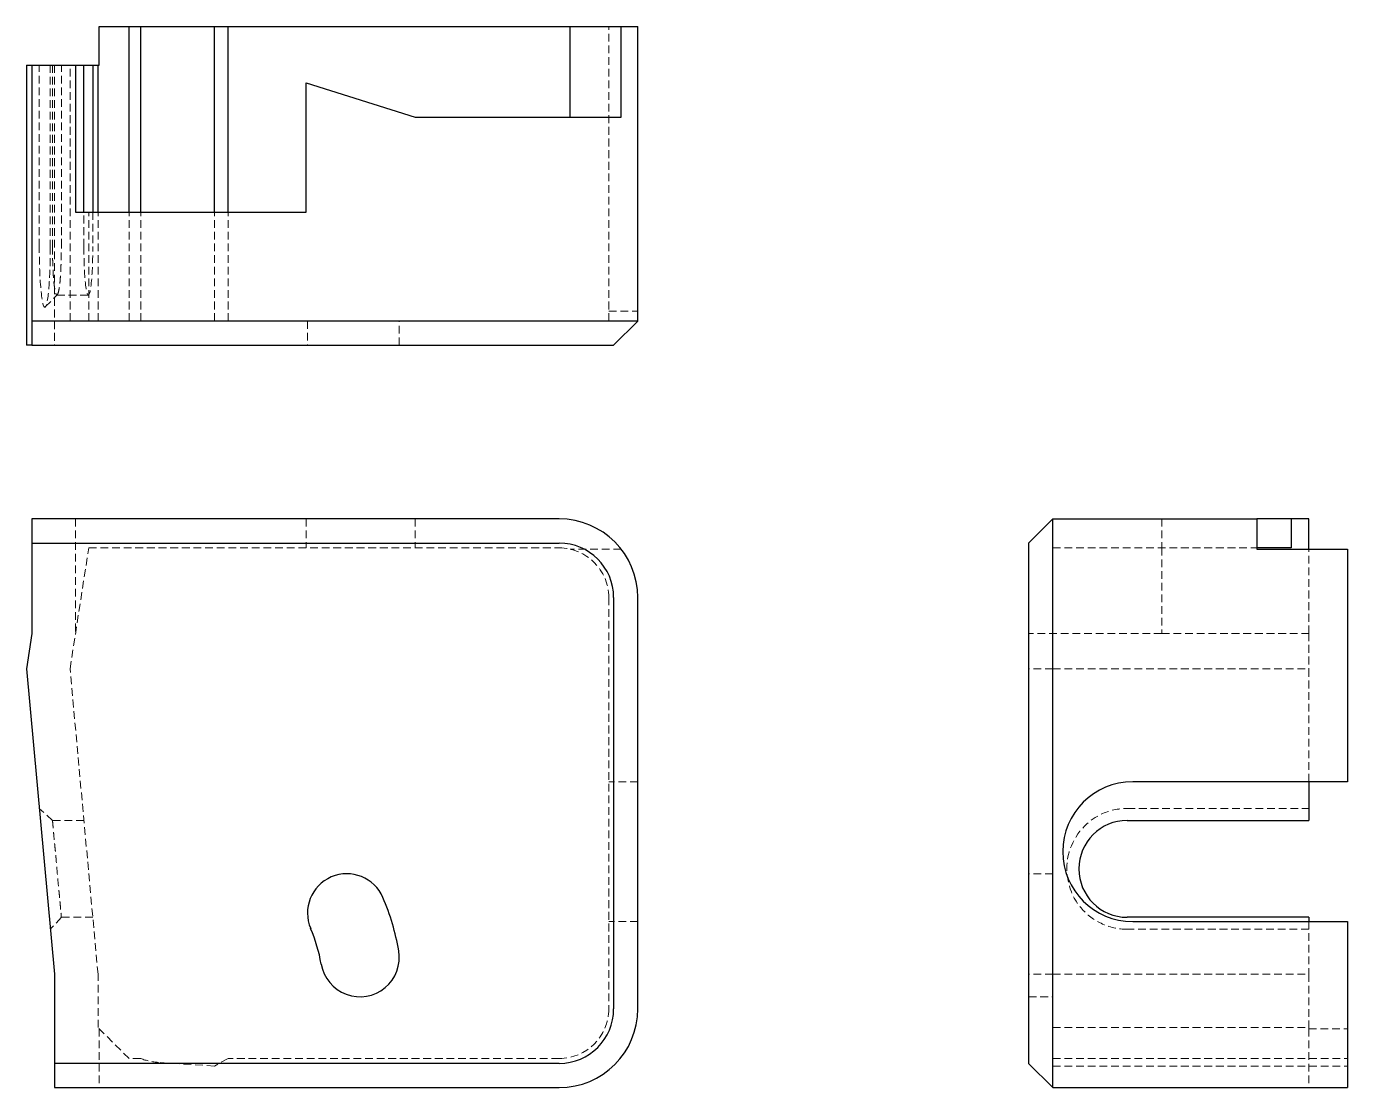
# Model space of a CAD drawing. Header units: millimetres. Extents: x 33 to 249, y 10 to 184.
import ezdxf

# ---------------------------------------------------------------- set-up
doc = ezdxf.new("R2010")
doc.units = ezdxf.units.MM
doc.linetypes.add('HIDDEN', pattern=[1.905, 1.27, -0.635])

msp = doc.modelspace()

# ---------------------------------------------------------------- linework, layer by layer
at = {"color": 7, "linetype": 'Continuous', "lineweight": 25}
for p, q in [((44.91, 177.75), (44.91, 184.08)), ((44.91, 184.08), (49.78, 184.08)), ((49.78, 153.69), (49.78, 184.08)), ((49.78, 184.08), (51.69, 184.08)), ((51.69, 153.69), (51.69, 184.08)), ((51.69, 184.08), (54.59, 184.08)), ((54.59, 184.08), (63.76, 184.08)), ((63.76, 153.69), (63.76, 184.08)), ((63.76, 184.08), (65.99, 184.08)), ((65.99, 153.69), (65.99, 184.08)), ((65.99, 184.08), (120.13, 184.08)), ((120.13, 184.08), (121.91, 184.08)), ((121.91, 169.23), (121.91, 184.08)), ((121.91, 184.08), (130.28, 184.08)), ((130.28, 169.23), (130.28, 184.08)), ((130.28, 184.08), (133, 184.08)), ((133, 135.88), (133, 184.08)), ((33, 177.75), (33, 131.92)), ((33, 177.75), (33.9, 177.75)), ((33.9, 177.75), (33.9, 135.88)), ((33.9, 177.75), (41.03, 177.75)), ((41.03, 177.75), (41.03, 153.69)), ((41.03, 177.75), (42.4, 177.75)), ((42.4, 153.69), (42.4, 177.75)), ((42.4, 177.75), (43.86, 177.75)), ((43.86, 177.75), (43.86, 153.69)), ((43.86, 177.75), (44.71, 177.75)), ((44.71, 153.69), (44.71, 177.75)), ((44.71, 177.75), (44.91, 177.75)), ((78.77, 153.69), (78.77, 174.86)), ((78.77, 174.86), (96.58, 169.23)), ((96.58, 169.23), (120.13, 169.23)), ((41.03, 153.69), (78.77, 153.69)), ((120.13, 135.88), (33.9, 135.88)), ((33.9, 135.88), (33.9, 131.92)), ((133, 135.88), (120.13, 135.88)), ((133, 135.88), (129.04, 131.92)), ((33.9, 131.92), (33, 131.92)), ((33.9, 131.92), (120.13, 131.92)), ((120.13, 131.92), (129.04, 131.92)), ((120.13, 103.52), (33.9, 103.52)), ((33.9, 103.52), (33.9, 99.56)), ((200.88, 103.52), (196.92, 99.56)), ((200.88, 103.52), (234.23, 103.52)), ((200.88, 90.65), (200.88, 103.52)), ((239.86, 103.52), (234.23, 103.52)), ((239.86, 103.52), (239.86, 98.77)), ((242.75, 103.52), (239.86, 103.52)), ((242.75, 98.57), (242.75, 103.52)), ((33.9, 99.56), (33.9, 84.79)), ((33.9, 99.56), (120.13, 99.56)), ((196.92, 99.56), (196.92, 90.65)), ((239.86, 98.77), (234.23, 98.77)), ((234.23, 98.57), (249.08, 98.57)), ((249.08, 98.57), (249.08, 90.65)), ((129.04, 90.65), (129.04, 23.35)), ((133, 23.35), (133, 90.65)), ((196.92, 90.65), (196.92, 23.35)), ((200.88, 23.35), (200.88, 90.65)), ((249.08, 90.65), (249.08, 60.51)), ((33.9, 84.79), (33, 78.97)), ((33, 78.97), (37.59, 29.05)), ((249.08, 60.51), (213.94, 60.51)), ((242.75, 60.51), (242.75, 54.18)), ((213.05, 54.18), (242.75, 54.18)), ((242.75, 38.34), (213.05, 38.34)), ((213.94, 37.65), (249.08, 37.65)), ((242.75, 38.34), (242.75, 37.65)), ((249.08, 37.65), (249.08, 23.35)), ((37.59, 29.05), (37.59, 14.44)), ((196.92, 23.35), (196.92, 14.44)), ((200.88, 10.48), (200.88, 23.35)), ((249.08, 23.35), (249.08, 10.48)), ((120.13, 14.44), (37.59, 14.44)), ((37.59, 14.44), (37.59, 10.48)), ((200.88, 10.48), (196.92, 14.44)), ((37.59, 10.48), (120.13, 10.48)), ((200.88, 10.48), (249.08, 10.48))]:
    msp.add_line(p, q, dxfattribs=at)
at = {"color": 7, "linetype": 'HIDDEN', "lineweight": 18}
for p, q in [((128.25, 135.88), (128.25, 184.08)), ((35.1, 148.05), (35.1, 177.75)), ((36.91, 177.75), (36.91, 148.05)), ((37.26, 177.75), (37.26, 148.05)), ((37.59, 177.75), (37.59, 131.92)), ((38.71, 148.05), (38.71, 177.75)), ((40.13, 135.88), (40.13, 177.75)), ((96.58, 169.23), (120.13, 169.23)), ((130.28, 169.23), (121.91, 169.23)), ((42.4, 148.05), (42.4, 153.69)), ((43.19, 135.88), (43.19, 153.69)), ((43.86, 153.69), (43.86, 148.05)), ((44.71, 135.88), (44.71, 153.69)), ((49.78, 135.88), (49.78, 153.69)), ((51.69, 135.88), (51.69, 153.69)), ((63.76, 135.88), (63.76, 153.69)), ((65.99, 135.88), (65.99, 153.69)), ((36.08, 138.2), (38.08, 140.2)), ((37.99, 140.13), (43.13, 140.13)), ((128.25, 137.51), (133, 137.51)), ((78.97, 135.88), (78.97, 131.92)), ((93.98, 131.92), (93.98, 135.88)), ((41.03, 103.52), (41.03, 84.79)), ((78.77, 103.52), (78.77, 98.77)), ((96.58, 103.52), (96.58, 98.77)), ((218.69, 103.52), (218.69, 98.77)), ((234.23, 103.52), (234.23, 103.52)), ((234.23, 103.52), (234.23, 98.77)), ((234.23, 103.52), (239.86, 103.52)), ((40.13, 78.97), (43.19, 98.77)), ((43.19, 98.77), (120.13, 98.77)), ((130.28, 98.57), (121.91, 98.57)), ((200.88, 98.77), (234.23, 98.77)), ((218.69, 98.77), (218.69, 84.79)), ((234.23, 98.77), (234.23, 98.77)), ((234.23, 98.77), (234.23, 98.77)), ((234.23, 98.57), (249.08, 98.57)), ((242.75, 84.79), (242.75, 98.57)), ((128.25, 90.65), (128.25, 23.35)), ((218.69, 84.79), (196.92, 84.79)), ((218.69, 84.79), (242.75, 84.79)), ((242.75, 84.79), (242.75, 78.97)), ((44.71, 29.05), (40.13, 78.97)), ((200.88, 78.97), (196.92, 78.97)), ((200.88, 78.97), (242.75, 78.97)), ((242.75, 78.97), (242.75, 60.51)), ((133, 60.51), (128.25, 60.51)), ((37.26, 54.18), (35.1, 56.15)), ((42.4, 54.18), (37.26, 54.18)), ((213.05, 56.15), (242.75, 56.15)), ((200.88, 45.46), (196.92, 45.46)), ((38.71, 38.34), (36.91, 36.37)), ((43.86, 38.34), (38.71, 38.34)), ((133, 37.65), (128.25, 37.65)), ((242.75, 37.65), (242.75, 29.05)), ((242.75, 36.37), (213.05, 36.37)), ((44.71, 20.3), (44.71, 29.05)), ((200.88, 29.05), (196.92, 29.05)), ((200.88, 29.05), (242.75, 29.05)), ((242.75, 29.05), (242.75, 20.3)), ((196.92, 25.33), (200.88, 25.33)), ((49.78, 15.23), (44.71, 20.3)), ((44.91, 20.1), (44.91, 10.48)), ((200.88, 20.3), (242.75, 20.3)), ((242.75, 20.3), (242.75, 20.1)), ((242.75, 20.1), (249.08, 20.1)), ((242.75, 20.1), (242.75, 10.48)), ((51.69, 15.23), (49.78, 15.23)), ((65.99, 15.23), (63.76, 14)), ((120.13, 15.23), (65.99, 15.23)), ((200.88, 15.23), (249.08, 15.23)), ((63.76, 14), (54.59, 14.6)), ((200.88, 14), (249.08, 14))]:
    msp.add_line(p, q, dxfattribs=at)
at = {"color": 7, "linetype": 'Continuous', "lineweight": 25, "flags": 128}
for points in [[(120.13, 169.23), (121.43, 169.23), (122.71, 169.23), (123.97, 169.23), (125.19, 169.23), (126.35, 169.23), (127.45, 169.23), (128.48, 169.23), (129.43, 169.23), (130.28, 169.23)], [(234.23, 103.52), (234.23, 103.45), (234.23, 103.26), (234.23, 102.93), (234.23, 102.49), (234.23, 101.92), (234.23, 101.23), (234.23, 100.44), (234.23, 99.55), (234.23, 98.57)]]:
    msp.add_lwpolyline(points, dxfattribs=at)
at = {"color": 7, "linetype": 'HIDDEN', "lineweight": 18, "flags": 128}
for points in [[(120.13, 169.23), (120.36, 169.23), (120.58, 169.23), (120.81, 169.23), (121.03, 169.23), (121.25, 169.23), (121.47, 169.23), (121.69, 169.23), (121.91, 169.23)], [(234.23, 98.77), (234.23, 98.77), (234.23, 98.76), (234.23, 98.74), (234.23, 98.72), (234.23, 98.69), (234.23, 98.66), (234.23, 98.62), (234.23, 98.57)]]:
    msp.add_lwpolyline(points, dxfattribs=at)
at = {"color": 7, "linetype": 'Continuous', "lineweight": 25}
for centre, radius, start, end in [((120.13, 90.65), 12.87, 0, 90), ((120.13, 90.65), 8.91, 0, 90), ((213.94, 49.08), 11.43, 90, 270), ((213.05, 46.26), 7.92, 90, 270), ((85.4, 39.03), 6.43, 23.2344, 203.2344), ((55.8, 26.32), 38.65, 9.7502, 23.2344), ((55.8, 26.32), 25.78, 9.7502, 23.2344), ((87.55, 31.77), 6.43, 189.6783, 9.8221), ((120.13, 23.35), 8.91, 270, 0), ((120.13, 23.35), 12.87, 270, 0)]:
    msp.add_arc(centre, radius, start, end, dxfattribs=at)
at = {"color": 7, "linetype": 'HIDDEN', "lineweight": 18}
for centre, radius, start, end in [((120.13, 90.65), 8.12, 0, 90), ((120.13, 23.35), 8.12, 270, 0), ((55.25, 24.68), 10.1, 249.3181, 266.2451)]:
    msp.add_arc(centre, radius, start, end, dxfattribs=at)
msp.add_ellipse((43.13, 148.05), major_axis=(0, 7.92), ratio=0.091878, start_param=1.570796, end_param=4.712389, dxfattribs=at)
for points, knots in [([(36.91, 148.05), (36.91, 146.57), (36.85, 143.62), (36.51, 138.83), (35.77, 137.01), (35.19, 142.1), (35.1, 146.57), (35.1, 148.05)], [0, 0, 0, 0, 0.448799, 0.897598, 1.795196, 2.692794, 3.141593, 3.141593, 3.141593, 3.141593]), ([(37.26, 148.05), (37.26, 147.62), (37.27, 146.73), (37.3, 145.45), (37.35, 144.22), (37.41, 143.12), (37.49, 142.14), (37.6, 141.33), (37.72, 140.71), (37.84, 140.31), (37.92, 140.13), (37.97, 140.15), (37.99, 140.16)], [0, 0, 0, 0, 0.104973, 0.212985, 0.318117, 0.426264, 0.531924, 0.640652, 0.746321, 0.85501, 0.961424, 1, 1, 1, 1]), ([(38.05, 140.18), (38.05, 140.18), (38.09, 140.19), (38.18, 140.42), (38.3, 140.88), (38.42, 141.57), (38.51, 142.43), (38.58, 143.47), (38.64, 144.62), (38.69, 145.88), (38.71, 147.04), (38.71, 147.77), (38.71, 148.05)], [0, 0, 0, 0, 0.016769, 0.129349, 0.24519, 0.357854, 0.473821, 0.585857, 0.701155, 0.812964, 0.928031, 1, 1, 1, 1]), ([(37.26, 54.18), (37.26, 54.18), (37.26, 54.13), (37.28, 53.98), (37.29, 53.91), (37.3, 53.76), (37.31, 53.67), (37.34, 53.37), (37.36, 53.13), (37.41, 52.55), (37.44, 52.22), (37.5, 51.49), (37.54, 51.09), (37.6, 50.44), (37.63, 50.21), (37.67, 49.76), (37.72, 49.29), (37.77, 48.81), (37.81, 48.31), (37.84, 48.06), (37.9, 47.29), (37.94, 46.78), (38.03, 45.75), (38.07, 45.23), (38.17, 44.21), (38.21, 43.72), (38.28, 43), (38.31, 42.76), (38.35, 42.31), (38.38, 42.09), (38.44, 41.44), (38.47, 41.04), (38.54, 40.3), (38.57, 39.97), (38.6, 39.54), (38.61, 39.41), (38.64, 39.16), (38.65, 39.05), (38.67, 38.75), (38.69, 38.6), (38.71, 38.39), (38.71, 38.34), (38.71, 38.34)], [0, 0, 0, 0, 0.0625, 0.0625, 0.09375, 0.09375, 0.125, 0.125, 0.1875, 0.1875, 0.25, 0.25, 0.3125, 0.3125, 0.34375, 0.34375, 0.375, 0.40625, 0.40625, 0.4375, 0.4375, 0.5, 0.5, 0.5625, 0.5625, 0.625, 0.625, 0.65625, 0.65625, 0.6875, 0.6875, 0.75, 0.75, 0.8125, 0.8125, 0.84375, 0.84375, 0.875, 0.875, 0.9375, 0.9375, 1, 1, 1, 1]), ([(213.05, 36.37), (211.57, 36.37), (208.62, 37.05), (203.83, 40.82), (202.01, 48.77), (207.1, 55.17), (211.57, 56.15), (213.05, 56.15)], [0, 0, 0, 0, 0.448799, 0.897598, 1.795196, 2.692794, 3.141593, 3.141593, 3.141593, 3.141593])]:
    msp.add_open_spline(points, degree=3, knots=knots, dxfattribs=at)

doc.saveas('drawing.dxf')
